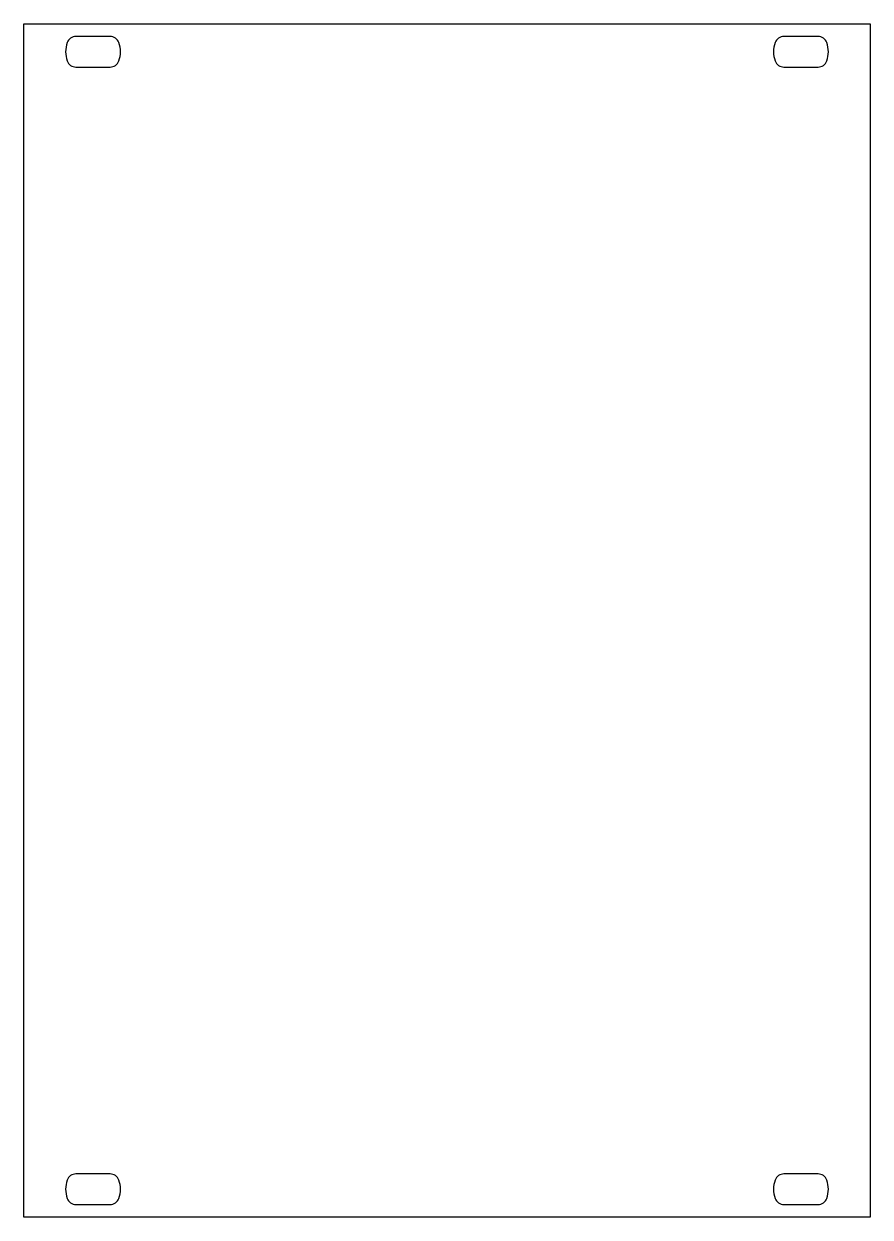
# Model space of a CAD drawing. Header units: millimetres. Extents: x 0 to 91, y 0 to 128.
import ezdxf

# ---------------------------------------------------------------- set-up
doc = ezdxf.new("R2010")
doc.units = ezdxf.units.MM
doc.layers.add('Contour', color=7, linetype='CONTINUOUS')

msp = doc.modelspace()

# ---------------------------------------------------------------- linework, layer by layer
at = {"layer": 'Contour', "color": 7, "linetype": 'CONTINUOUS'}
for p, q in [((0, 0), (0, 128.4)), ((0, 128.4), (91.1, 128.4)), ((91.1, 128.4), (91.1, 0)), ((9.288, 127.05), (5.612, 127.05)), ((85.488, 127.05), (81.812, 127.05)), ((5.612, 123.75), (9.288, 123.75)), ((81.812, 123.75), (85.488, 123.75)), ((9.288, 4.65), (5.612, 4.65)), ((85.488, 4.65), (81.812, 4.65)), ((5.612, 1.35), (9.288, 1.35)), ((81.812, 1.35), (85.488, 1.35)), ((91.1, 0), (0, 0))]:
    msp.add_line(p, q, dxfattribs=at)
for centre, radius, start, end in [((7.45, 125.4), 2.94962, 160.53303, 199.46697), ((5.61193, 126.05), 1, 89.99581, 160.54904), ((9.28807, 126.05), 1, 19.45096, 90.00419), ((7.45, 125.4), 2.94962, 340.53303, 379.46697), ((83.65, 125.4), 2.94962, 160.53303, 199.46697), ((81.81193, 126.05), 1, 89.99581, 160.54904), ((85.48807, 126.05), 1, 19.45096, 90.00419), ((83.65, 125.4), 2.94962, 340.53303, 379.46697), ((5.61193, 124.75), 1, 199.45096, 270.00419), ((9.28807, 124.75), 1, 269.99581, 340.54904), ((81.81193, 124.75), 1, 199.45096, 270.00419), ((85.48807, 124.75), 1, 269.99581, 340.54904), ((7.45, 3), 2.94962, 160.53303, 199.46697), ((5.61193, 3.65), 1, 89.99581, 160.54904), ((9.28807, 3.65), 1, 19.45096, 90.00419), ((7.45, 3), 2.94962, 340.53303, 379.46697), ((83.65, 3), 2.94962, 160.53303, 199.46697), ((81.81193, 3.65), 1, 89.99581, 160.54904), ((85.48807, 3.65), 1, 19.45096, 90.00419), ((83.65, 3), 2.94962, 340.53303, 379.46697), ((5.61193, 2.35), 1, 199.45096, 270.00419), ((9.28807, 2.35), 1, 269.99581, 340.54904), ((81.81193, 2.35), 1, 199.45096, 270.00419), ((85.48807, 2.35), 1, 269.99581, 340.54904)]:
    msp.add_arc(centre, radius, start, end, dxfattribs=at)

doc.saveas('drawing.dxf')
